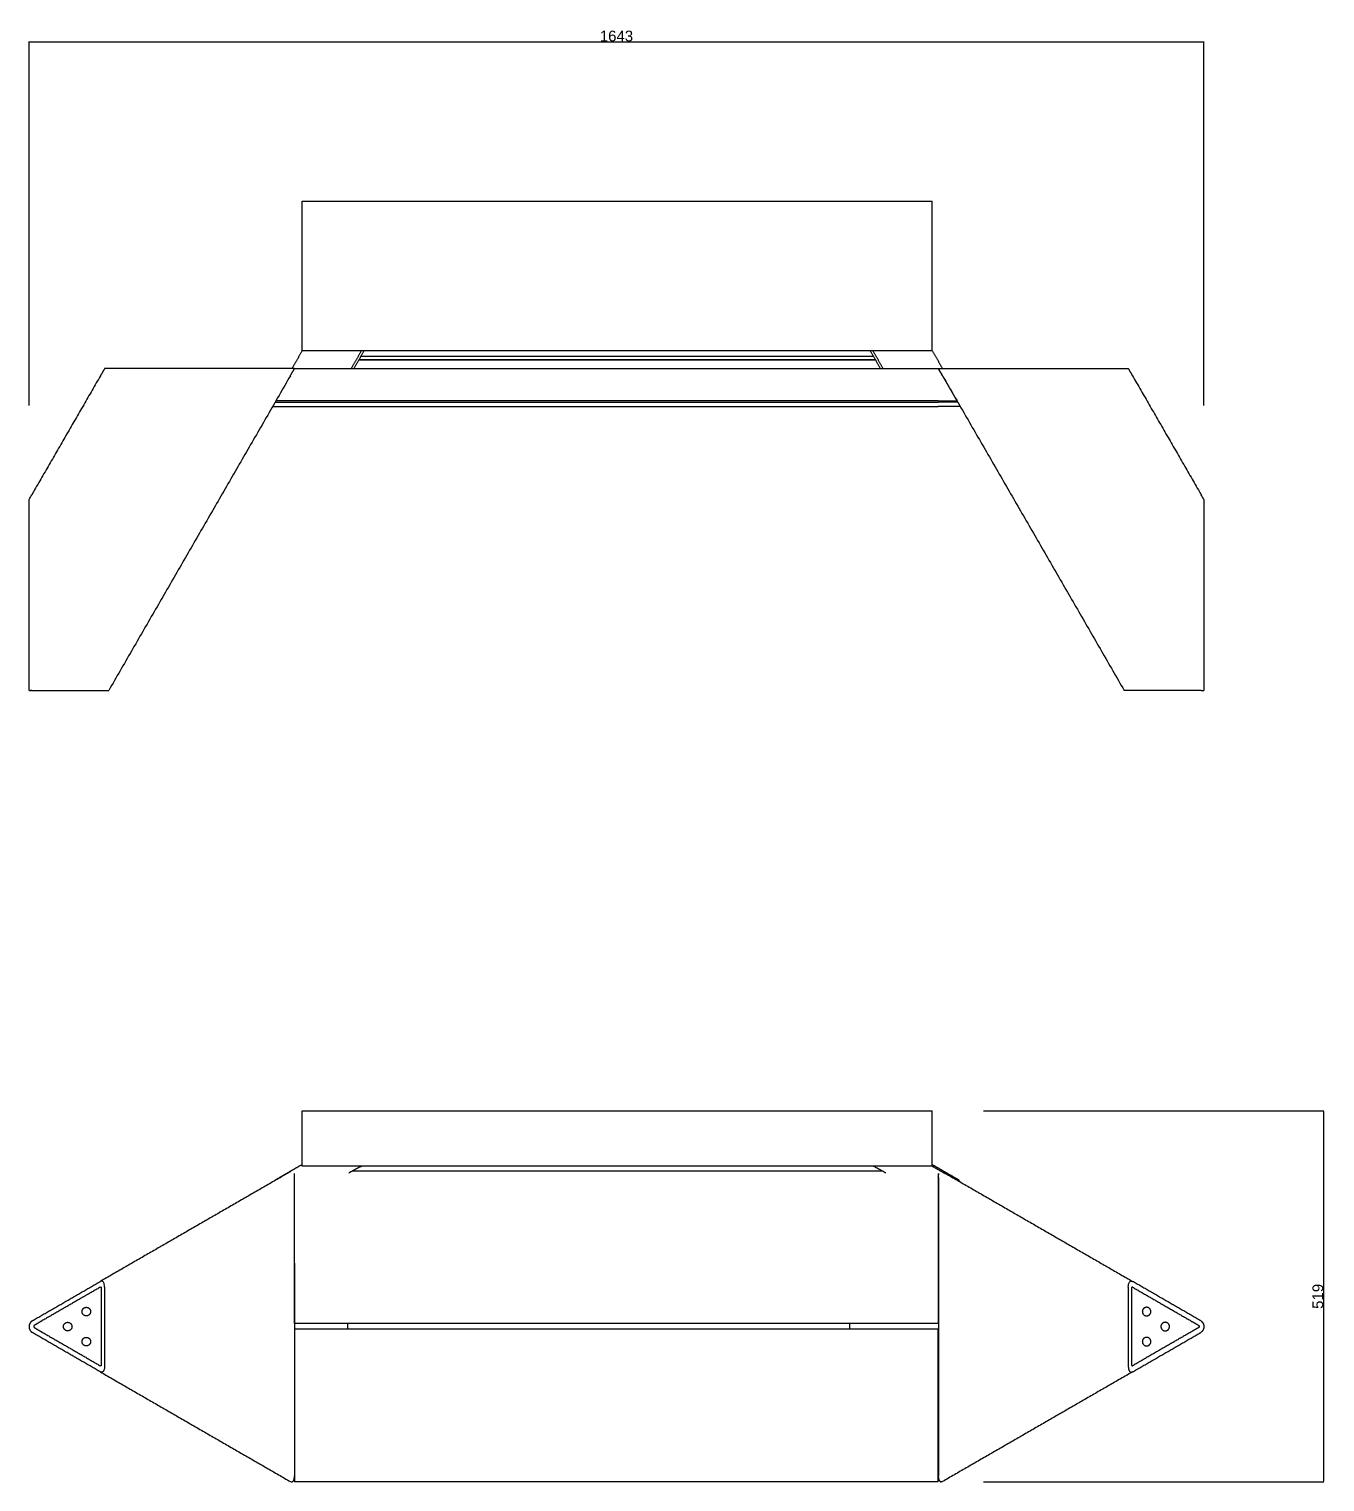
# Model space of a CAD drawing. Header units: millimetres. Extents: x -5912 to 944, y -156 to 2032.
# Drawn here: x -4681 to -2868, y 0 to 2032 of the extents above; entities that cross this region are included whole.
import ezdxf

# ---------------------------------------------------------------- set-up
doc = ezdxf.new("R2010")
doc.units = ezdxf.units.MM
doc.header["$MEASUREMENT"] = 0
doc.layers.add('Domyślny', color=7, linetype='Continuous', true_color=0x000000)
doc.layers.add('Utwórz2D linie widoczne', color=7, linetype='Continuous', true_color=0x000000)
doc.styles.add('Arial', font='arial.ttf')
doc.dimstyles.new('Domyślny', dxfattribs={"dimtxt": 15, "dimasz": 1, "dimexe": 0.5, "dimexo": 0.5, "dimgap": 0.25, "dimtad": 1, "dimtoh": 1, "dimdec": 0, "dimzin": 1, "dimdsep": 46, "dimtxsty": 'Arial', "dimcen": 0.5, "dimazin": 0, "dimtfac": 1, "dimtdec": 4, "dimtix": 1, "dimtmove": 1, "dimatfit": 3, "dimfxl": 0, "dimtolj": 1, "dimtzin": 1, "dimarcsym": 0})

# ---------------------------------------------------------------- blocks, each defined once
blk = doc.blocks.new('*D2')
at = {"layer": 'Defpoints', "color": 0}
for p in [(-3346.2, 519.1), (-3346.2, 0), (-2870.4, 0)]:
    blk.add_point(p, dxfattribs=at)
at = {"layer": 'Domyślny', "color": 0, "lineweight": -2}
for p, q in [((-3345.7, 519.1), (-2869.9, 519.1)), ((-2870.4, 518.1), (-2870.4, 1)), ((-3345.7, 0), (-2869.9, 0))]:
    blk.add_line(p, q, dxfattribs=at)
at = {"layer": 'Domyślny', "color": 0}
for points in [[(-2870.2, 518.1), (-2870.5, 518.1), (-2870.4, 519.1)], [(-2870.5, 1), (-2870.2, 1), (-2870.4, 0)]]:
    blk.add_solid(points, dxfattribs=at)
at = {"layer": 'Domyślny', "color": 0, "insert": (-2878.3, 259.5), "char_height": 15, "attachment_point": 5, "rotation": 90, "style": 'Arial'}
blk.add_mtext('\\A1;519', dxfattribs=at)
blk = doc.blocks.new('*D3')
at = {"layer": 'Defpoints', "color": 0}
for p in [(-3037.7, 2013.8), (-4680.5, 1504.8), (-3037.7, 1504.8)]:
    blk.add_point(p, dxfattribs=at)
at = {"layer": 'Domyślny', "color": 0, "lineweight": -2}
for p, q in [((-4680.5, 1505.3), (-4680.5, 2014.3)), ((-4679.5, 2013.8), (-3038.7, 2013.8)), ((-3037.7, 1505.3), (-3037.7, 2014.3))]:
    blk.add_line(p, q, dxfattribs=at)
at = {"layer": 'Domyślny', "color": 0}
for points in [[(-4679.5, 2014), (-4679.5, 2013.6), (-4680.5, 2013.8)], [(-3038.7, 2013.6), (-3038.7, 2014), (-3037.7, 2013.8)]]:
    blk.add_solid(points, dxfattribs=at)
at = {"layer": 'Domyślny', "color": 0, "insert": (-3859.1, 2021.7), "char_height": 15, "attachment_point": 5, "rotation": 0, "style": 'Arial'}
blk.add_mtext('\\A1;1643', dxfattribs=at)

msp = doc.modelspace()

# ---------------------------------------------------------------- linework, layer by layer
at = {"layer": 'Utwórz2D linie widoczne'}
for points, degree in [([(-4298.6, 1783.4), (-4298.6, 1787.1), (-4298.6, 1790.8)], 2), ([(-4298.6, 1790.8), (-4073, 1790.8), (-3847.5, 1790.8)], 2), ([(-3847.5, 1790.8), (-3632.6, 1790.8), (-3417.6, 1790.8)], 2), ([(-3417.6, 1783.4), (-3417.6, 1787.1), (-3417.6, 1790.8)], 2), ([(-4298.6, 1581.8), (-4298.6, 1682.6), (-4298.6, 1783.4)], 2), ([(-3417.6, 1581.8), (-3417.6, 1682.6), (-3417.6, 1783.4)], 2), ([(-4298.6, 1581.8), (-4305.8, 1569.3), (-4313, 1556.8)], 2), ([(-3847.5, 1581.8), (-4073, 1581.8), (-4298.6, 1581.8)], 2), ([(-4298.6, 1581.8), (-4298.6, 1581.8), (-4298.6, 1581.8)], 2), ([(-4230, 1556.8), (-4222.8, 1569.3), (-4215.6, 1581.8)], 2), ([(-4226.3, 1556.8), (-4219.1, 1569.3), (-4211.9, 1581.8)], 2), ([(-3496.7, 1568.5), (-3858.1, 1568.5), (-4219.6, 1568.5)], 2), ([(-4218.6, 1569.1), (-4218.9, 1569.1), (-4219.3, 1569.1)], 2), ([(-3497, 1569.1), (-3858.1, 1569.1), (-4219.2, 1569.1)], 2), ([(-4216.4, 1574), (-4031.9, 1574), (-3847.5, 1574)], 2), ([(-3417.6, 1581.8), (-3632.6, 1581.8), (-3847.5, 1581.8)], 2), ([(-3847.5, 1574), (-3673.7, 1574), (-3499.8, 1574)], 2), ([(-3489.9, 1556.8), (-3497.1, 1569.3), (-3504.3, 1581.8)], 2), ([(-3486.2, 1556.8), (-3493.4, 1569.3), (-3500.6, 1581.8)], 2), ([(-3497.6, 1569.1), (-3497.3, 1569.1), (-3497, 1569.1)], 2), ([(-3417.6, 1581.8), (-3417.6, 1581.8), (-3417.6, 1581.8)], 2), ([(-3417.6, 1581.8), (-3410.4, 1569.3), (-3403.2, 1556.8)], 2), ([(-4580.7, 1546.8), (-4627.5, 1465.7), (-4674.3, 1384.6)], 2), ([(-4574.9, 1556.8), (-4577.8, 1551.8), (-4580.7, 1546.8)], 2), ([(-4309.3, 1556.8), (-4442.1, 1556.8), (-4574.9, 1556.8)], 2), ([(-4315.1, 1546.8), (-4442.1, 1326.8), (-4569.1, 1106.8)], 2), ([(-4315.1, 1546.8), (-4314.2, 1548.3), (-4313.4, 1549.8)], 2), ([(-4313.4, 1549.8), (-4311.3, 1553.3), (-4309.3, 1556.8)], 2), ([(-4309.3, 1556.8), (-4309.2, 1556.8), (-4309.2, 1556.8)], 2), ([(-4309.2, 1556.8), (-4083.6, 1556.8), (-3858.1, 1556.8)], 2), ([(-4309.2, 1556.8), (-4309.2, 1556.8), (-4309.2, 1556.8)], 2), ([(-3858.1, 1556.8), (-3633.6, 1556.8), (-3409.2, 1556.8)], 2), ([(-3409.1, 1556.8), (-3409.1, 1556.8), (-3409.2, 1556.8)], 2), ([(-3409.2, 1556.4), (-3409.2, 1556.6), (-3409.2, 1556.8)], 2), ([(-3409.1, 1556.8), (-3406.2, 1551.8), (-3403.3, 1546.8)], 2), ([(-3404.9, 1549.8), (-3407, 1553.3), (-3409, 1556.8)], 2), ([(-3409, 1556.8), (-3276.2, 1556.8), (-3143.4, 1556.8)], 2), ([(-3405.2, 1550), (-3405.1, 1550), (-3405.1, 1550)], 2), ([(-3403.2, 1546.8), (-3404.1, 1548.3), (-3404.9, 1549.8)], 2), ([(-3403.3, 1546.8), (-3393.2, 1529.3), (-3383.1, 1511.8)], 2), ([(-3403.2, 1546.8), (-3276.2, 1326.8), (-3149.2, 1106.8)], 2), ([(-3143.4, 1556.8), (-3140.5, 1551.8), (-3137.6, 1546.8)], 2), ([(-3137.6, 1546.8), (-3090.8, 1465.7), (-3044, 1384.6)], 2), ([(-4339.9, 1503.8), (-4324.5, 1503.8), (-4309.2, 1503.8)], 2), ([(-4336.4, 1509.8), (-4322.8, 1509.8), (-4309.2, 1509.8)], 2), ([(-4309.2, 1511.8), (-4322.2, 1511.8), (-4335.3, 1511.8)], 2), ([(-3858.1, 1511.8), (-4083.6, 1511.8), (-4309.2, 1511.8)], 2), ([(-4309.2, 1509.8), (-3859.2, 1509.8), (-3409.2, 1509.8)], 2), ([(-4309.2, 1503.8), (-3859.2, 1503.8), (-3409.2, 1503.8)], 2), ([(-3409.2, 1511.8), (-3633.6, 1511.8), (-3858.1, 1511.8)], 2), ([(-3409.2, 1511.8), (-3396.1, 1511.8), (-3383.1, 1511.8)], 2), ([(-3381.9, 1509.8), (-3395.6, 1509.8), (-3409.2, 1509.8)], 2), ([(-3378.5, 1503.8), (-3393.8, 1503.8), (-3409.2, 1503.8)], 2), ([(-3384.8, 1515), (-3384.9, 1515), (-3384.9, 1515)], 2), ([(-3384.8, 1514.8), (-3384.8, 1514.8), (-3384.8, 1514.8)], 2), ([(-3381.9, 1509.8), (-3382.5, 1510.8), (-3383.1, 1511.8)], 2), ([(-3383, 1511.8), (-3383.1, 1511.8), (-3383.1, 1511.8)], 2), ([(-3381.9, 1509.8), (-3380.2, 1506.8), (-3378.5, 1503.8)], 2), ([(-3378.4, 1503.8), (-3378.4, 1503.8), (-3378.5, 1503.8)], 2), ([(-4674.3, 1384.6), (-4675.5, 1382.5), (-4676.7, 1380.4)], 2), ([(-3044, 1384.6), (-3042.8, 1382.5), (-3041.6, 1380.4)], 2), ([(-4680.5, 1373.8), (-4679.3, 1376), (-4678, 1378.2), (-4676.7, 1380.4)], 3), ([(-4680.5, 1106.8), (-4680.5, 1240.3), (-4680.5, 1373.8)], 2), ([(-3037.7, 1373.8), (-3039, 1376), (-3040.3, 1378.2), (-3041.6, 1380.4)], 3), ([(-3037.7, 1373.8), (-3037.7, 1240.3), (-3037.7, 1106.8)], 2), ([(-4680.4, 1106.8), (-4680.5, 1106.8), (-4680.5, 1106.8)], 2), ([(-4680.5, 1106.8), (-4680.5, 1106.8), (-4680.5, 1106.8)], 2), ([(-4680.5, 1106.8), (-4680.5, 1106.8), (-4680.5, 1106.8)], 2), ([(-4680.5, 1106.8), (-4680.5, 1106.8), (-4680.5, 1106.8)], 2), ([(-4680.5, 1106.8), (-4680.5, 1106.8), (-4680.5, 1106.8)], 2), ([(-4680.5, 1106.8), (-4680.5, 1106.8), (-4680.5, 1106.8)], 2), ([(-4680.5, 1106.8), (-4680.5, 1106.8), (-4680.5, 1106.8)], 2), ([(-4680.4, 1106.8), (-4680.4, 1106.8), (-4680.4, 1106.8)], 2), ([(-4680.4, 1106.8), (-4680.4, 1106.8), (-4680.4, 1106.8)], 2), ([(-4680.4, 1106.8), (-4680.4, 1106.8), (-4680.4, 1106.8)], 2), ([(-4680.4, 1106.8), (-4680.4, 1106.8), (-4680.4, 1106.8)], 2), ([(-4680.4, 1106.8), (-4680.4, 1106.8), (-4680.3, 1106.8)], 2), ([(-4680.3, 1106.8), (-4680.3, 1106.8), (-4680.3, 1106.8)], 2), ([(-4680.3, 1106.8), (-4680.3, 1106.8), (-4680.3, 1106.8)], 2), ([(-4680.3, 1106.8), (-4680.3, 1106.8), (-4680.3, 1106.8)], 2), ([(-4680.3, 1106.8), (-4680.2, 1106.8), (-4680.2, 1106.8)], 2), ([(-4680.1, 1106.8), (-4680.2, 1106.8), (-4680.2, 1106.8)], 2), ([(-4680.2, 1106.8), (-4680.2, 1106.8), (-4680.2, 1106.8)], 2), ([(-4680.2, 1106.8), (-4680.2, 1106.8), (-4680.2, 1106.8)], 2), ([(-4680.1, 1106.8), (-4680.1, 1106.8), (-4680.1, 1106.8)], 2), ([(-4680.1, 1106.8), (-4680.1, 1106.8), (-4680.1, 1106.8)], 2), ([(-4680.1, 1106.8), (-4680.1, 1106.8), (-4680, 1106.8)], 2), ([(-4679.9, 1106.8), (-4679.9, 1106.8), (-4680, 1106.8)], 2), ([(-4680, 1106.8), (-4680, 1106.8), (-4680, 1106.8)], 2), ([(-4680, 1106.8), (-4680, 1106.8), (-4680, 1106.8)], 2), ([(-4679.8, 1106.8), (-4679.9, 1106.8), (-4679.9, 1106.8)], 2), ([(-4679.9, 1106.8), (-4679.9, 1106.8), (-4679.9, 1106.8)], 2), ([(-4679.8, 1106.8), (-4679.8, 1106.8), (-4679.8, 1106.8)], 2), ([(-4679.8, 1106.8), (-4679.8, 1106.8), (-4679.8, 1106.8)], 2), ([(-4679.8, 1106.8), (-4679.7, 1106.8), (-4679.7, 1106.8)], 2), ([(-4679.7, 1106.8), (-4679.7, 1106.8), (-4679.7, 1106.8)], 2), ([(-4679.7, 1106.8), (-4679.6, 1106.8), (-4679.6, 1106.8)], 2), ([(-4679.6, 1106.8), (-4679.6, 1106.8), (-4679.6, 1106.8)], 2), ([(-4679.6, 1106.8), (-4679.5, 1106.8), (-4679.5, 1106.8)], 2), ([(-4679.5, 1106.8), (-4679.5, 1106.8), (-4679.5, 1106.8)], 2), ([(-4679.5, 1106.8), (-4679.4, 1106.8), (-4679.4, 1106.8)], 2), ([(-4679.4, 1106.8), (-4679.4, 1106.8), (-4679.4, 1106.8)], 2), ([(-4679.4, 1106.8), (-4679.3, 1106.8), (-4679.3, 1106.8)], 2), ([(-4679.3, 1106.8), (-4679.3, 1106.8), (-4679.3, 1106.8)], 2), ([(-4679.3, 1106.8), (-4679.2, 1106.8), (-4679.2, 1106.8)], 2), ([(-4679.1, 1106.8), (-4679.1, 1106.8), (-4679.2, 1106.8)], 2), ([(-4679, 1106.8), (-4679, 1106.8), (-4679.1, 1106.8)], 2), ([(-4679.1, 1106.8), (-4679.1, 1106.8), (-4679.1, 1106.8)], 2), ([(-4679, 1106.8), (-4679, 1106.8), (-4678.9, 1106.8)], 2), ([(-4678.8, 1106.8), (-4678.9, 1106.8), (-4678.9, 1106.8)], 2), ([(-4678.7, 1106.8), (-4678.8, 1106.8), (-4678.8, 1106.8)], 2), ([(-4678.8, 1106.8), (-4678.8, 1106.8), (-4678.8, 1106.8)], 2), ([(-4678.6, 1106.8), (-4678.6, 1106.8), (-4678.7, 1106.8)], 2), ([(-4678.7, 1106.8), (-4678.7, 1106.8), (-4678.7, 1106.8)], 2), ([(-4678.6, 1106.8), (-4678.6, 1106.8), (-4678.5, 1106.8)], 2), ([(-4678.5, 1106.8), (-4678.5, 1106.8), (-4678.5, 1106.8)], 2), ([(-4678.5, 1106.8), (-4678.5, 1106.8), (-4678.4, 1106.8)], 2), ([(-4678.4, 1106.8), (-4678.4, 1106.8), (-4678.4, 1106.8)], 2), ([(-4678.4, 1106.8), (-4678.3, 1106.8), (-4678.3, 1106.8)], 2), ([(-4678.2, 1106.8), (-4678.2, 1106.8), (-4678.3, 1106.8)], 2), ([(-4678.2, 1106.8), (-4678.2, 1106.8), (-4678.1, 1106.8)], 2), ([(-4678.1, 1106.8), (-4678.1, 1106.8), (-4678.1, 1106.8)], 2), ([(-4678.1, 1106.8), (-4678, 1106.8), (-4678, 1106.8)], 2), ([(-4677.9, 1106.8), (-4678, 1106.8), (-4678, 1106.8)], 2), ([(-4677.9, 1106.8), (-4677.9, 1106.8), (-4677.8, 1106.8)], 2), ([(-4677.8, 1106.8), (-4677.8, 1106.8), (-4677.8, 1106.8)], 2), ([(-4677.8, 1106.8), (-4677.7, 1106.8), (-4677.7, 1106.8)], 2), ([(-4677.6, 1106.8), (-4677.6, 1106.8), (-4677.7, 1106.8)], 2), ([(-4677.6, 1106.8), (-4677.6, 1106.8), (-4677.5, 1106.8)], 2), ([(-4677.4, 1106.8), (-4677.5, 1106.8), (-4677.5, 1106.8)], 2), ([(-4677.3, 1106.8), (-4677.3, 1106.8), (-4677.4, 1106.8)], 2), ([(-4677.4, 1106.8), (-4677.4, 1106.8), (-4677.4, 1106.8)], 2), ([(-4677.3, 1106.8), (-4677.3, 1106.8), (-4677.2, 1106.8)], 2), ([(-4677.1, 1106.8), (-4677.2, 1106.8), (-4677.2, 1106.8)], 2), ([(-4677.1, 1106.8), (-4677.1, 1106.8), (-4677, 1106.8)], 2), ([(-4676.9, 1106.8), (-4677, 1106.8), (-4677, 1106.8)], 2), ([(-4676.7, 1106.8), (-4676.8, 1106.8), (-4676.9, 1106.8)], 2), ([(-4676.9, 1106.8), (-4676.9, 1106.8), (-4676.9, 1106.8)], 2), ([(-4676.7, 1106.8), (-4675.5, 1106.8), (-4674.3, 1106.8)], 2), ([(-4674.3, 1106.8), (-4621.7, 1106.8), (-4569.1, 1106.8)], 2), ([(-3044.1, 1106.8), (-3096.7, 1106.8), (-3149.2, 1106.8)], 2), ([(-3041.6, 1106.8), (-3042.8, 1106.8), (-3044, 1106.8)], 2), ([(-3041.6, 1106.8), (-3039.7, 1106.8), (-3037.7, 1106.8)], 2), ([(-4298.6, 519.1), (-4110.9, 519.1), (-3923.2, 519.1)], 2), ([(-4298.6, 511.2), (-4298.6, 515.1), (-4298.6, 519.1)], 2), ([(-4298.6, 477), (-4298.6, 494.1), (-4298.6, 511.2)], 2), ([(-3923.2, 519.1), (-3847.5, 519.1), (-3771.7, 519.1)], 2), ([(-3771.7, 519.1), (-3594.7, 519.1), (-3417.6, 519.1)], 2), ([(-3417.6, 511.2), (-3417.6, 515.1), (-3417.6, 519.1)], 2), ([(-3417.6, 477), (-3417.6, 494.1), (-3417.6, 511.2)], 2), ([(-4298.6, 441.5), (-4298.6, 459.2), (-4298.6, 477)], 2), ([(-3417.6, 441.5), (-3417.6, 459.2), (-3417.6, 477)], 2), ([(-4315.1, 433.8), (-4447.9, 357.1), (-4580.7, 280.5)], 2), ([(-4315.1, 434.3), (-4325.2, 428.5), (-4335.2, 422.7)], 2), ([(-4315, 434.4), (-4315, 434.4), (-4315, 434.4), (-4315.1, 434.3)], 3), ([(-4315.1, 434.3), (-4315.1, 434.3), (-4315.1, 434.3)], 2), ([(-4298.6, 443.9), (-4306.8, 439.1), (-4315, 434.4)], 2), ([(-4309.2, 426.1), (-4309.2, 428.6), (-4309.2, 431.1)], 2), ([(-3847.5, 441.5), (-4073, 441.5), (-4298.6, 441.5)], 2), ([(-4233.5, 432.1), (-4225.1, 436.8), (-4216.6, 441.5)], 2), ([(-4228.7, 434.8), (-4043.4, 434.8), (-3858.1, 434.8)], 2), ([(-4217.2, 441.1), (-4216.4, 441.1), (-4215.6, 441.2)], 2), ([(-4215.6, 441.2), (-4215.6, 441.3), (-4215.6, 441.5)], 2), ([(-3858.1, 434.8), (-3672.8, 434.8), (-3487.5, 434.8)], 2), ([(-3417.6, 441.5), (-3632.6, 441.5), (-3847.5, 441.5)], 2), ([(-3482.7, 432.1), (-3491.1, 436.8), (-3499.6, 441.5)], 2), ([(-3417.6, 443.9), (-3409.4, 439.1), (-3401.1, 434.3)], 2), ([(-3417.6, 441.6), (-3408.5, 436.3), (-3399.3, 431)], 2), ([(-3409.2, 431.1), (-3409.2, 428.6), (-3409.2, 426.1)], 2), ([(-3403.2, 433.8), (-3270.4, 357.1), (-3137.6, 280.5)], 2), ([(-3401.1, 434.3), (-3401.1, 434.3), (-3401.1, 434.3)], 2), ([(-3401.1, 434.3), (-3391.1, 428.5), (-3381, 422.7)], 2), ([(-3399.3, 431), (-3399.3, 431), (-3399.3, 431)], 2), ([(-4335.2, 422.7), (-4335.4, 422.3), (-4335.6, 421.9)], 2), ([(-4309.2, 221.4), (-4309.2, 323.8), (-4309.2, 426.1)], 2), ([(-3409.2, 426.1), (-3409.2, 323.8), (-3409.2, 221.4)], 2), ([(-3409.1, 426.1), (-3409.1, 382.1), (-3409.1, 338.1)], 2), ([(-3409, 425.6), (-3409, 365.7), (-3409, 305.9)], 2), ([(-3381, 422.7), (-3380.3, 421.5), (-3379.6, 420.2)], 2), ([(-3409.1, 338.1), (-3409.1, 279.8), (-3409.1, 221.4)], 2), ([(-4309.3, 305.9), (-4309.3, 211.1), (-4309.3, 116.4)], 2), ([(-3409, 305.9), (-3409, 211.1), (-3409, 116.4)], 2), ([(-4674.3, 226.4), (-4627.5, 253.4), (-4580.7, 280.5)], 2), ([(-4580.7, 272.5), (-4622.2, 248.5), (-4663.8, 224.5)], 2), ([(-4579.5, 270.8), (-4579.5, 217.4), (-4579.5, 164)], 2), ([(-4574.9, 272.3), (-4574.9, 217.1), (-4574.9, 162)], 2), ([(-3143.4, 272.3), (-3143.4, 217.1), (-3143.4, 162)], 2), ([(-3138.8, 270.8), (-3138.8, 217.4), (-3138.8, 164)], 2), ([(-3044, 226.4), (-3090.8, 253.4), (-3137.6, 280.5)], 2), ([(-3137.6, 272.5), (-3096.1, 248.5), (-3054.5, 224.5)], 2), ([(-4676.7, 225), (-4675.5, 225.7), (-4674.3, 226.4)], 2), ([(-4663.8, 224.5), (-4668.4, 221.8), (-4673, 219.1)], 2), ([(-3054.5, 224.5), (-3049.9, 221.8), (-3045.3, 219.1)], 2), ([(-3041.6, 225), (-3042.8, 225.7), (-3044, 226.4)], 2), ([(-4674.3, 207.9), (-4675.5, 208.6), (-4676.7, 209.3)], 2), ([(-4580.7, 153.8), (-4627.5, 180.8), (-4674.3, 207.9)], 2), ([(-4673, 215.7), (-4668.2, 212.9), (-4663.4, 210.1)], 2), ([(-4663.4, 210.1), (-4622, 186.2), (-4580.7, 162.3)], 2), ([(-4309.2, 221.4), (-4309.2, 221.4), (-4309.3, 221.4)], 2), ([(-4309.2, 213.4), (-4309.2, 213.4), (-4309.3, 213.4)], 2), ([(-3858.1, 221.4), (-4083.6, 221.4), (-4309.2, 221.4)], 2), ([(-3858.1, 213.4), (-4083.6, 213.4), (-4309.2, 213.4)], 2), ([(-4309.2, 213.4), (-4309.2, 111), (-4309.2, 8.7)], 2), ([(-4235.3, 221.4), (-4235.3, 217.4), (-4235.3, 213.4)], 2), ([(-3409.2, 221.4), (-3633.6, 221.4), (-3858.1, 221.4)], 2), ([(-3409.2, 213.4), (-3633.6, 213.4), (-3858.1, 213.4)], 2), ([(-3533.4, 221.4), (-3533.4, 217.4), (-3533.4, 213.4)], 2), ([(-3409.2, 221.4), (-3409.1, 221.4), (-3409.1, 221.4)], 2), ([(-3409.2, 8.7), (-3409.2, 111), (-3409.2, 213.4)], 2), ([(-3409.2, 213.4), (-3409.1, 213.4), (-3409.1, 213.4)], 2), ([(-3409.1, 221.4), (-3409, 221.4), (-3409, 221.4)], 2), ([(-3409.1, 213.4), (-3409, 213.4), (-3409, 213.4)], 2), ([(-3409.1, 96.7), (-3409.1, 155), (-3409.1, 213.4)], 2), ([(-3054.9, 210.1), (-3096.3, 186.2), (-3137.6, 162.3)], 2), ([(-3137.6, 153.8), (-3090.8, 180.8), (-3044, 207.9)], 2), ([(-3045.3, 215.7), (-3050.1, 212.9), (-3054.9, 210.1)], 2), ([(-3044, 207.9), (-3042.8, 208.6), (-3041.6, 209.3)], 2), ([(-4580.7, 153.8), (-4447.9, 77.1), (-4315.1, 0.5)], 2), ([(-3137.6, 153.8), (-3270.4, 77.1), (-3403.2, 0.5)], 2), ([(-4309.3, 116.4), (-4309.3, 62.5), (-4309.3, 8.7)], 2), ([(-3409, 116.4), (-3409, 62.5), (-3409, 8.7)], 2), ([(-3409.1, 8.7), (-3409.1, 52.7), (-3409.1, 96.7)], 2), ([(-4315.1, 0.5), (-4314.5, 0.2), (-4313.9, 0), (-4313.4, 0)], 3), ([(-3858.1, 0), (-4083.6, 0), (-4309.2, 0)], 2), ([(-3409.2, 0), (-3633.6, 0), (-3858.1, 0)], 2), ([(-3403.2, 0.5), (-3403.8, 0.2), (-3404.4, 0), (-3404.9, 0)], 3)]:
    msp.add_open_spline(points, degree=degree, dxfattribs=at)
for points, knots in [([(-3409.1, 426.1), (-3409.1, 427.2), (-3409, 428.3), (-3408.7, 429.9), (-3408.6, 430.4), (-3408.5, 431), (-3408.4, 431), (-3408.4, 431.1)], [-685.651462, -685.651462, -685.651462, -685.651462, -682.325771, -682.325771, -680.660694, -680.660694, -680.431351, -680.431351, -680.431351, -680.431351]), ([(-3409, 425.6), (-3409, 425.8), (-3409, 426.4), (-3408.9, 427.4), (-3408.8, 428.5), (-3408.6, 429.9), (-3408.3, 430.7), (-3408.2, 431.1)], [0, 0, 0, 0, 0.771482, 1.54384, 2.97725, 4.316124, 5.582149, 5.582149, 5.582149, 5.582149]), ([(-4576.9, 279.9), (-4577.1, 280.1), (-4577.3, 280.3), (-4577.9, 280.7), (-4578.2, 280.8), (-4579.3, 281), (-4580, 280.9), (-4580.7, 280.5)], [9.136777, 9.136777, 9.136777, 9.136777, 10.573681, 10.573681, 12.673831, 12.673831, 16.857289, 16.857289, 16.857289, 16.857289]), ([(-4580.7, 272.5), (-4580.6, 272.5), (-4580.4, 272.6), (-4580.2, 272.6), (-4580, 272.4), (-4579.8, 272.3), (-4579.7, 272), (-4579.5, 271.5), (-4579.5, 271.1), (-4579.5, 270.8)], [0, 0, 0, 0, 0.241644, 0.472839, 0.701996, 0.948329, 1.241898, 1.616144, 2.438807, 2.438807, 2.438807, 2.438807]), ([(-4574.9, 272.3), (-4574.9, 273.8), (-4575, 275.3), (-4575.5, 277.3), (-4575.8, 277.9), (-4576.3, 279), (-4576.6, 279.5), (-4576.9, 279.9)], [0, 0, 0, 0, 4.566669, 4.566669, 6.855358, 6.855358, 9.145807, 9.145807, 9.145807, 9.145807]), ([(-3143.4, 272.3), (-3143.4, 273.8), (-3143.3, 275.3), (-3142.8, 277.3), (-3142.5, 277.9), (-3142, 279), (-3141.7, 279.5), (-3141.4, 279.9)], [0, 0, 0, 0, 4.566669, 4.566669, 6.855358, 6.855358, 9.145807, 9.145807, 9.145807, 9.145807]), ([(-3141.4, 279.9), (-3141.2, 280.1), (-3141, 280.3), (-3140.4, 280.7), (-3140.1, 280.8), (-3139, 281), (-3138.3, 280.9), (-3137.6, 280.5)], [9.136777, 9.136777, 9.136777, 9.136777, 10.573681, 10.573681, 12.673831, 12.673831, 16.857289, 16.857289, 16.857289, 16.857289]), ([(-3137.6, 272.5), (-3137.7, 272.5), (-3137.9, 272.6), (-3138.1, 272.6), (-3138.3, 272.4), (-3138.5, 272.3), (-3138.6, 272), (-3138.8, 271.5), (-3138.8, 271.1), (-3138.8, 270.8)], [0, 0, 0, 0, 0.241644, 0.472839, 0.701996, 0.948329, 1.241898, 1.616144, 2.438807, 2.438807, 2.438807, 2.438807]), ([(-4579.5, 164), (-4579.5, 163.8), (-4579.5, 163.6), (-4579.6, 163.2), (-4579.7, 162.8), (-4579.8, 162.5), (-4580, 162.4), (-4580.2, 162.2), (-4580.4, 162.2), (-4580.6, 162.3), (-4580.7, 162.3)], [0, 0, 0, 0, 0.418023, 0.822663, 1.19691, 1.490478, 1.736812, 1.965968, 2.197164, 2.438807, 2.438807, 2.438807, 2.438807]), ([(-3138.8, 164), (-3138.8, 163.8), (-3138.8, 163.6), (-3138.7, 163.2), (-3138.6, 162.8), (-3138.5, 162.5), (-3138.3, 162.4), (-3138.1, 162.2), (-3137.9, 162.2), (-3137.7, 162.3), (-3137.6, 162.3)], [0, 0, 0, 0, 0.418023, 0.822663, 1.19691, 1.490478, 1.736812, 1.965968, 2.197164, 2.438807, 2.438807, 2.438807, 2.438807]), ([(-4574.9, 162), (-4574.9, 161.3), (-4574.9, 159.9), (-4575.3, 157.9), (-4575.7, 156.5), (-4576.2, 155.5), (-4576.7, 154.7), (-4577.2, 154), (-4577.9, 153.6), (-4578.4, 153.4), (-4579, 153.3), (-4579.8, 153.4), (-4580.3, 153.6), (-4580.7, 153.8)], [0, 0, 0, 0, 2.168585, 4.180755, 5.946491, 6.767489, 7.489412, 8.788921, 9.348387, 9.901223, 10.436228, 10.996099, 12.194351, 12.194351, 12.194351, 12.194351]), ([(-3143.4, 162), (-3143.4, 161.3), (-3143.4, 159.9), (-3143, 157.9), (-3142.6, 156.5), (-3142.1, 155.5), (-3141.6, 154.7), (-3141.1, 154), (-3140.4, 153.6), (-3139.9, 153.4), (-3139.3, 153.3), (-3138.5, 153.4), (-3138, 153.6), (-3137.6, 153.8)], [0, 0, 0, 0, 2.168585, 4.180755, 5.946491, 6.767489, 7.489412, 8.788921, 9.348387, 9.901223, 10.436228, 10.996099, 12.194351, 12.194351, 12.194351, 12.194351]), ([(-4313.4, 0), (-4313.1, 0), (-4312.5, 0.1), (-4311.7, 0.7), (-4310.9, 1.5), (-4310.4, 2.5), (-4309.9, 3.8), (-4309.6, 5.3), (-4309.3, 6.9), (-4309.3, 8.1), (-4309.3, 8.7)], [0, 0, 0, 0, 0.850457, 1.836586, 2.874785, 4.076605, 5.423758, 6.964965, 8.581481, 10.398066, 10.398066, 10.398066, 10.398066]), ([(-4309.2, 8.7), (-4309.2, 7.6), (-4309.2, 6.5), (-4309.2, 5.4), (-4309.2, 4.9), (-4309.2, 4.4), (-4309.2, 3.9), (-4309.2, 3.4), (-4309.2, 3), (-4309.2, 2.6), (-4309.2, 2.2), (-4309.2, 1.8), (-4309.2, 1.5), (-4309.2, 1.2), (-4309.2, 0.9), (-4309.2, 0.7), (-4309.2, 0.2), (-4309.2, 0), (-4309.2, 0)], [0, 0, 0, 0, 3.362732, 3.362732, 3.362732, 5.015073, 5.015073, 5.015073, 6.630039, 6.630039, 6.630039, 8.205407, 8.205407, 8.205407, 9.733398, 9.733398, 9.733398, 12.710895, 12.710895, 12.710895, 12.710895]), ([(-3409.2, 0), (-3409.2, 0), (-3409.2, 0.2), (-3409.2, 0.7), (-3409.2, 0.9), (-3409.2, 1.2), (-3409.2, 1.5), (-3409.2, 1.8), (-3409.2, 2.2), (-3409.2, 2.6), (-3409.2, 3), (-3409.2, 3.4), (-3409.2, 3.9), (-3409.2, 4.4), (-3409.2, 4.9), (-3409.2, 5.4), (-3409.2, 6.5), (-3409.2, 7.6), (-3409.2, 8.7)], [40.247674, 40.247674, 40.247674, 40.247674, 43.225171, 43.225171, 43.225171, 44.753162, 44.753162, 44.753162, 46.328531, 46.328531, 46.328531, 47.943497, 47.943497, 47.943497, 49.595837, 49.595837, 49.595837, 52.95857, 52.95857, 52.95857, 52.95857]), ([(-3409.1, 8.7), (-3409.1, 8.1), (-3409, 6.9), (-3408.8, 5.3), (-3408.5, 3.8), (-3408, 2.5), (-3407.4, 1.5), (-3406.7, 0.7), (-3405.9, 0.1), (-3405.3, 0), (-3405, 0), (-3405, 0), (-3405, 0), (-3404.9, 0)], [0, 0, 0, 0, 1.816585, 3.433101, 4.974308, 6.321461, 7.52328, 8.56148, 9.547608, 10.398066, 10.398066, 10.398066, 10.552537, 10.552537, 10.552537, 10.552537]), ([(-3404.9, 0), (-3405.2, 0), (-3405.8, 0.1), (-3406.6, 0.7), (-3407.4, 1.5), (-3407.9, 2.5), (-3408.4, 3.8), (-3408.7, 5.3), (-3409, 6.9), (-3409, 8.1), (-3409, 8.7)], [0, 0, 0, 0, 0.850457, 1.836586, 2.874785, 4.076605, 5.423758, 6.964965, 8.581481, 10.398066, 10.398066, 10.398066, 10.398066])]:
    msp.add_open_spline(points, degree=3, knots=knots, dxfattribs=at)
for points, weights, knots in [([(-4594.5, 238.2), (-4594.5, 244.2), (-4600.5, 244.2), (-4606.5, 244.2), (-4606.5, 238.2), (-4606.5, 232.2), (-4600.5, 232.2), (-4594.5, 232.2), (-4594.5, 238.2)], [1, 0.707106781187, 1, 0.707106781186, 1, 0.707106781186, 1, 0.707106781187, 1], [0, 0, 0, 9.424778, 9.424778, 18.849556, 18.849556, 28.274334, 28.274334, 37.699112, 37.699112, 37.699112]), ([(-3123.8, 238.2), (-3123.8, 244.2), (-3117.8, 244.2), (-3111.8, 244.2), (-3111.8, 238.2), (-3111.8, 232.2), (-3117.8, 232.2), (-3123.8, 232.2), (-3123.8, 238.2)], [1, 0.707106781187, 1, 0.707106781187, 1, 0.707106781186, 1, 0.707106781186, 1], [0, 0, 0, 9.424778, 9.424778, 18.849556, 18.849556, 28.274334, 28.274334, 37.699112, 37.699112, 37.699112]), ([(-4676.7, 225), (-4678.2, 223.8), (-4679.2, 222.1), (-4679.7, 221.3), (-4680, 220.4)], [1, 0.981809285687, 1, 0.995258458419, 1], [0, 0, 0, 3.820593, 3.820593, 5.769582, 5.769582, 5.769582]), ([(-3041.6, 225), (-3040.1, 223.8), (-3039.1, 222.1), (-3038.6, 221.3), (-3038.3, 220.4)], [1, 0.981809285687, 1, 0.995258458419, 1], [0, 0, 0, 3.820593, 3.820593, 5.769582, 5.769582, 5.769582]), ([(-4673, 219.1), (-4674, 218.6), (-4674, 217.4), (-4674, 216.2), (-4673, 215.7)], [1, 0.866025403786, 1, 0.866025403786, 1], [0, 0, 0, 2.094395, 2.094395, 4.18879, 4.18879, 4.18879]), ([(-4620.5, 217.2), (-4620.5, 223.2), (-4626.5, 223.2), (-4632.5, 223.2), (-4632.5, 217.2), (-4632.5, 211.2), (-4626.5, 211.2), (-4620.5, 211.2), (-4620.5, 217.2)], [1, 0.707106781187, 1, 0.707106781187, 1, 0.707106781186, 1, 0.707106781187, 1], [0, 0, 0, 9.424778, 9.424778, 18.849556, 18.849556, 28.274334, 28.274334, 37.699112, 37.699112, 37.699112]), ([(-3097.8, 217.2), (-3097.8, 223.2), (-3091.8, 223.2), (-3085.8, 223.2), (-3085.8, 217.2), (-3085.8, 211.2), (-3091.8, 211.2), (-3097.8, 211.2), (-3097.8, 217.2)], [1, 0.707106781187, 1, 0.707106781187, 1, 0.707106781186, 1, 0.707106781187, 1], [0, 0, 0, 9.424778, 9.424778, 18.849556, 18.849556, 28.274334, 28.274334, 37.699112, 37.699112, 37.699112]), ([(-3045.3, 219.1), (-3044.3, 218.6), (-3044.3, 217.4), (-3044.3, 216.2), (-3045.3, 215.7)], [1, 0.866025403785, 1, 0.866025403785, 1], [0, 0, 0, 2.094395, 2.094395, 4.18879, 4.18879, 4.18879]), ([(-4594.5, 196.2), (-4594.5, 202.2), (-4600.5, 202.2), (-4606.5, 202.2), (-4606.5, 196.2), (-4606.5, 190.2), (-4600.5, 190.2), (-4594.5, 190.2), (-4594.5, 196.2)], [1, 0.707106781187, 1, 0.707106781187, 1, 0.707106781186, 1, 0.707106781187, 1], [0, 0, 0, 9.424778, 9.424778, 18.849556, 18.849556, 28.274334, 28.274334, 37.699112, 37.699112, 37.699112]), ([(-3123.8, 196.2), (-3123.8, 202.2), (-3117.8, 202.2), (-3111.8, 202.2), (-3111.8, 196.2), (-3111.8, 190.2), (-3117.8, 190.2), (-3123.8, 190.2), (-3123.8, 196.2)], [1, 0.707106781187, 1, 0.707106781187, 1, 0.707106781186, 1, 0.707106781186, 1], [0, 0, 0, 9.424778, 9.424778, 18.849556, 18.849556, 28.274334, 28.274334, 37.699112, 37.699112, 37.699112])]:
    msp.add_rational_spline(points, weights, degree=2, knots=knots, dxfattribs=at)
for points in [[(-4680, 220.4), (-4682.3, 213.6), (-4676.7, 209.3)], [(-3038.3, 220.4), (-3036, 213.6), (-3041.6, 209.3)]]:
    msp.add_rational_spline(points, [1, 0.815514014434, 1], degree=2, dxfattribs=at)

# ---------------------------------------------------------------- dimensions: what is measured, and where the dimension line sits
at = {"layer": 'Domyślny'}
for p1, p2, distance, picture, middle in [((-4680.5, 1504.8), (-3037.7, 1504.8), 509, '*D3', (-3859.1, 2021.7)), ((-3346.2, 519.1), (-3346.2, 0), 475.8, '*D2', (-2878.3, 259.5))]:
    dim = msp.add_aligned_dim(p1=p1, p2=p2, distance=distance, dimstyle='Domyślny', dxfattribs=at)
    dim.commit()
    dim.dimension.update_dxf_attribs({"geometry": picture, "text_midpoint": middle})

doc.saveas('drawing.dxf')
